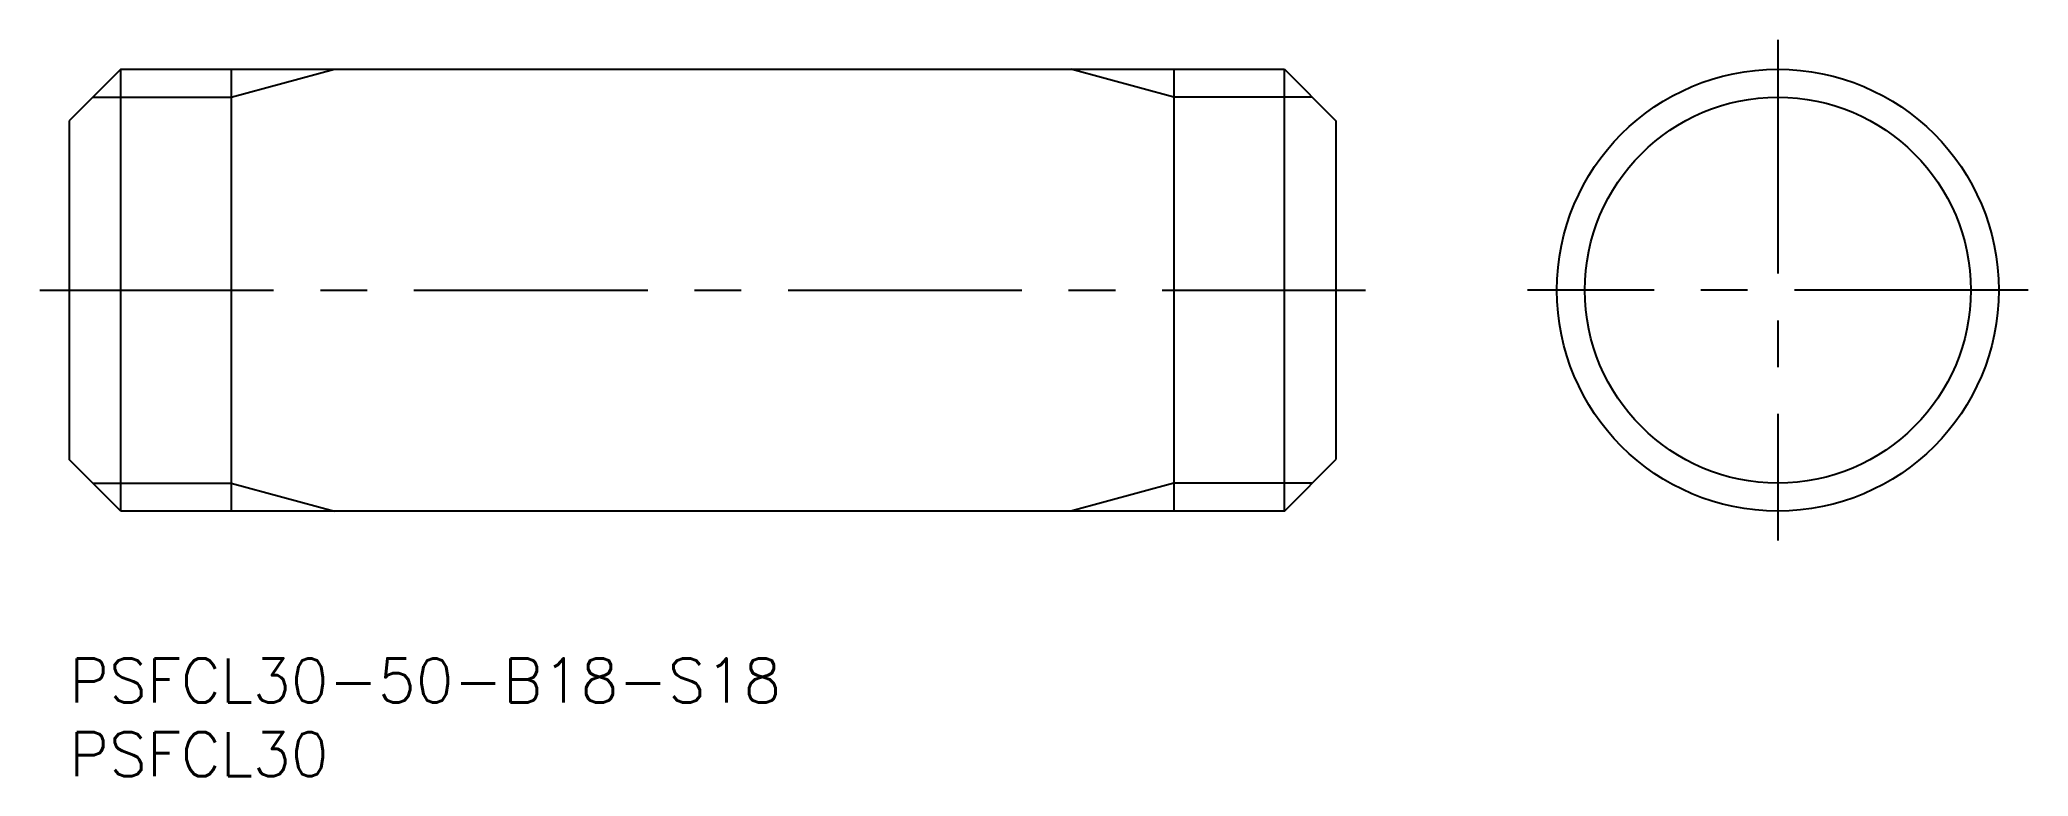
# Model space of a CAD drawing. Extents: x -2 to 133, y -8 to 42.
import ezdxf

# ---------------------------------------------------------------- set-up
doc = ezdxf.new("R2010")
doc.units = 0
doc.header["$LTSCALE"] = 0.5
doc.linetypes.add('CENTER', pattern=[50.8, 31.75, -6.35, 6.35, -6.35])
for name, color, linetype in [('MSM_CENTER', 1, 'CENTER'), ('MSM_CONTINUOUS', 7, 'CONTINUOUS'), ('MSM_NARROW', 5, 'CONTINUOUS'), ('MSM_PART_NUMBER', 7, 'CONTINUOUS')]:
    doc.layers.add(name, color=color, linetype=linetype)
doc.styles.get("Standard").update_dxf_attribs({"font": 'txt.shx', "height": 1, "bigfont": 'bigfont.shx'})

# ---------------------------------------------------------------- blocks, each defined once
blk = doc.blocks.new('*U4')
at = {"layer": 'MSM_PART_NUMBER'}
blk.add_text('PSFCL30-50-B18-S18', height=3, dxfattribs=at).set_placement((0, -3))
blk = doc.blocks.new('*U5')
at = {"layer": 'MSM_PART_NUMBER'}
blk.add_text('PSFCL30', height=3, dxfattribs=at).set_placement((0, -8))

msp = doc.modelspace()

# ---------------------------------------------------------------- linework, layer by layer
at = {"layer": 'MSM_CENTER'}
for p, q in [((116, 42), (116, 8)), ((-2, 25), (88, 25)), ((133, 25), (99, 25))]:
    msp.add_line(p, q, dxfattribs=at)
at = {"layer": 'MSM_CONTINUOUS'}
for p, q in [((3.5, 40), (0, 36.5)), ((3.5, 40), (82.5, 40)), ((3.5, 10), (3.5, 40)), ((11, 40), (11, 10)), ((75, 40), (75, 10)), ((82.5, 40), (86, 36.5)), ((82.5, 10), (82.5, 40)), ((0, 36.5), (0, 13.5)), ((86, 36.5), (86, 13.5)), ((3.5, 10), (0, 13.5)), ((82.5, 10), (86, 13.5)), ((82.5, 10), (3.5, 10))]:
    msp.add_line(p, q, dxfattribs=at)
msp.add_circle((116, 25), 15, dxfattribs=at)
at = {"layer": 'MSM_NARROW'}
for p, q in [((11, 38.1055), (18, 40)), ((75, 38.1055), (68, 40)), ((1.6055, 38.1055), (11, 38.1055)), ((84.3945, 38.1055), (75, 38.1055)), ((1.6055, 11.8945), (11, 11.8945)), ((11, 11.8945), (18, 10)), ((75, 11.8945), (68, 10)), ((84.3945, 11.8945), (75, 11.8945))]:
    msp.add_line(p, q, dxfattribs=at)
msp.add_circle((116, 25), 13.1055, dxfattribs=at)

# ---------------------------------------------------------------- block references
at = {"layer": 'MSM_CONTINUOUS'}
for name in ['*U4', '*U5']:
    msp.add_blockref(name, (0, 0), dxfattribs=at)

doc.saveas('drawing.dxf')
